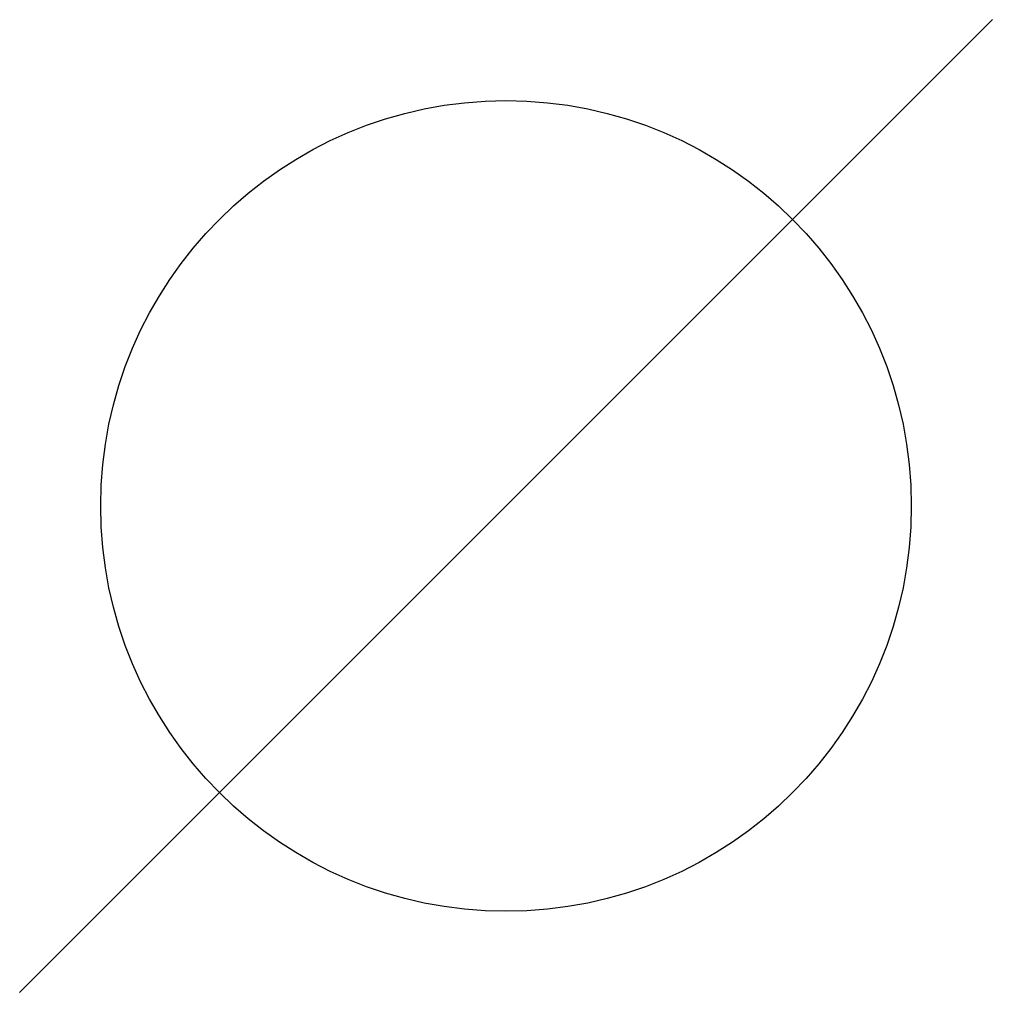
# Model space of a CAD drawing. Header units: millimetres. Extents: x -1.2 to 1.2, y -1.2 to 1.2.
import ezdxf

# ---------------------------------------------------------------- set-up
doc = ezdxf.new("R2010")
doc.units = ezdxf.units.MM
doc.layers.add('jidou1', color=3, linetype='Continuous')
doc.layers.add('KEISO', color=7, linetype='Continuous')

# ---------------------------------------------------------------- blocks, each defined once
blk = doc.blocks.new('MD1')
at = {"layer": 'KEISO', "color": 3}
blk.add_line((-1.2003, -1.2004), (1.2003, 1.2003), dxfattribs=at)
blk.add_circle((0, 0), 1, dxfattribs=at)

msp = doc.modelspace()

# ---------------------------------------------------------------- block references
at = {"layer": 'jidou1', "color": 3, "linetype": 'Continuous'}
msp.add_blockref('MD1', (0, 0), dxfattribs=at)

doc.saveas('drawing.dxf')
